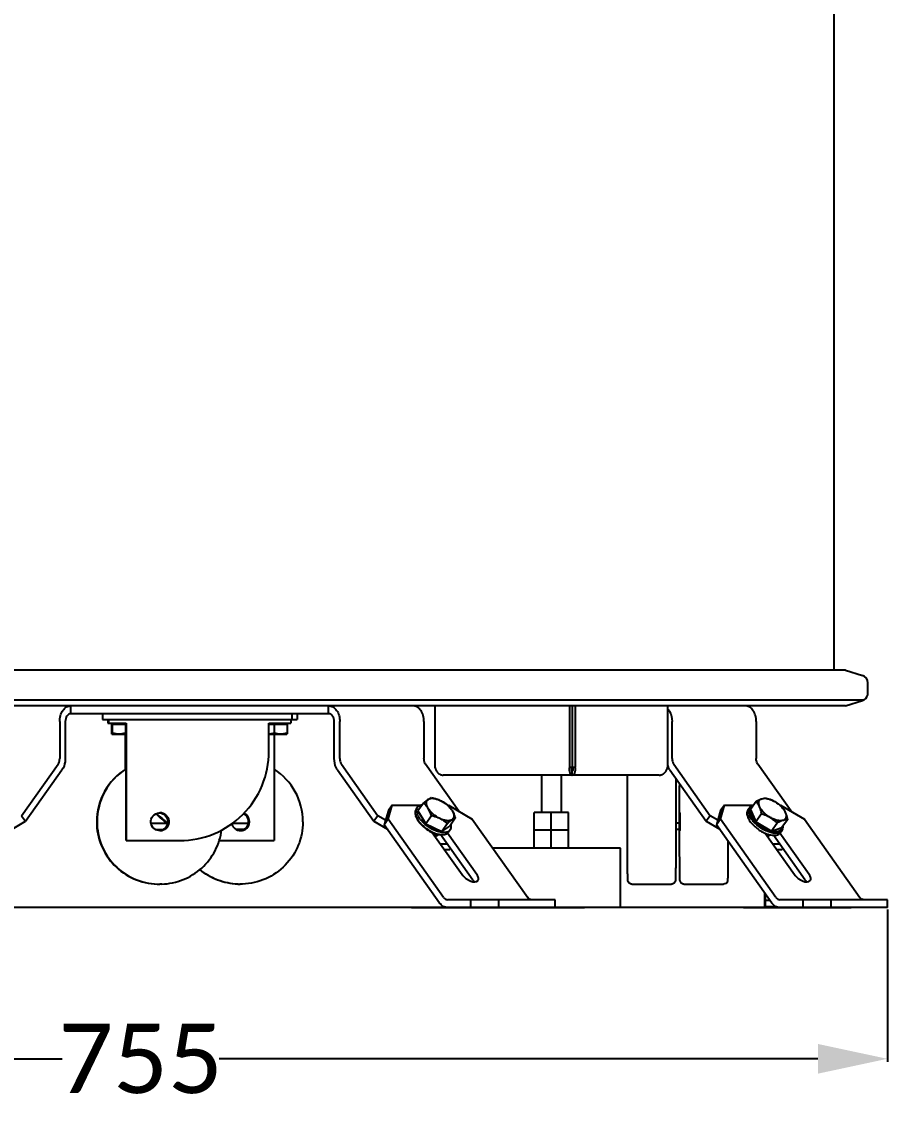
# Model space of a CAD drawing. Header units: millimetres. Extents: x 7589 to 12925, y 625 to 5429.
# Drawn here: x 12038 to 12475, y 2265 to 2811 of the extents above; entities that cross this region are included whole.
import ezdxf

# ---------------------------------------------------------------- set-up
doc = ezdxf.new("R2010")
doc.units = ezdxf.units.MM
doc.header["$LTSCALE"] = 307.34
doc.header["$PDMODE"] = 3
doc.header["$PDSIZE"] = 8
doc.layers.get('0').update_dxf_attribs({"linetype": 'CONTINUOUS'})
doc.layers.get('Defpoints').update_dxf_attribs({"linetype": 'CONTINUOUS'})
doc.styles.get("Standard").update_dxf_attribs({"font": 'calibri.ttf'})
doc.dimstyles.get("Standard").update_dxf_attribs({"dimtxt": 35, "dimasz": 35, "dimexe": 1.5, "dimexo": 1, "dimtad": 1, "dimdsep": 46, "dimtxsty": 'Standard', "dimblk": '_FILLED', "dimblk1": '_FILLED', "dimblk2": '_FILLED', "dimcen": 0.09, "dimazin": 2, "dimtol": 1, "dimtp": 0.01, "dimtm": 0.01, "dimtfac": 1, "dimtofl": 0, "dimtmove": 0, "dimatfit": 3, "dimldrblk": '_FILLED', "dimfxl": 1, "dimtolj": 1, "dimarcsym": 0})

# ---------------------------------------------------------------- blocks, each defined once
blk = doc.blocks.new('_FILLED')
at = {"color": 0, "linetype": 'ByBlock'}
blk.add_solid([(0, 0), (-1, 0.214), (-1, -0.214)], dxfattribs=at)
blk = doc.blocks.new('*D73')
at = {"color": 0, "lineweight": -2}
for p, q in [((11721.66, 2363.25), (11721.66, 2286.5)), ((12474.93, 2363.25), (12474.93, 2286.5)), ((11756.66, 2288), (12058.7, 2288)), ((12439.93, 2288), (12137.89, 2288))]:
    blk.add_line(p, q, dxfattribs=at)
at = {"layer": 'Defpoints', "color": 0}
for p in [(11721.66, 2364.25), (12474.93, 2364.25), (12474.93, 2288)]:
    blk.add_point(p, dxfattribs=at)
at = {"color": 0, "linetype": 'ByBlock', "lineweight": -2, "xscale": 35, "yscale": 35, "zscale": 35, "rotation": 180}
blk.add_blockref('_FILLED', (11721.66, 2288), dxfattribs=at)
at = {"color": 0, "linetype": 'ByBlock', "lineweight": -2, "xscale": 35, "yscale": 35, "zscale": 35}
blk.add_blockref('_FILLED', (12474.93, 2288), dxfattribs=at)
at = {"color": 0, "insert": (12098.3, 2288), "char_height": 35, "attachment_point": 5}
blk.add_mtext('\\A1;\\A1;755', dxfattribs=at)

msp = doc.modelspace()

# ---------------------------------------------------------------- linework, layer by layer
at = {"color": 0, "linetype": 'Continuous'}
for p, q in [((12448.16213, 2484.06186), (12448.16213, 3145.52202)), ((12453.74687, 2484.06186), (11804.2292, 2484.06186)), ((12453.74687, 2484.06186), (12462.33162, 2481.43724)), ((12465.16213, 2472.57186), (12465.16213, 2477.61202)), ((11796.28572, 2469.09194), (12463.16213, 2469.09194)), ((12453.74687, 2466.12202), (12462.33162, 2468.74664)), ((12453.74687, 2466.12202), (11803.66322, 2466.12202)), ((12063.16213, 2462.09194), (12063.16213, 2466.09194)), ((12193.16213, 2462.09194), (12193.16213, 2466.09194)), ((12246.74394, 2466.12202), (12246.74394, 2435.09194)), ((12314.62619, 2466.12202), (12314.62619, 2435.09194)), ((12316.0404, 2466.12202), (12316.0404, 2435.09194)), ((12317.45462, 2466.12202), (12317.45462, 2435.09194)), ((12364.12366, 2466.12202), (12364.12366, 2435.09194)), ((12057.50528, 2458.09194), (12057.50528, 2439.40565)), ((12060.3337, 2458.09194), (12060.3337, 2439.40565)), ((12193.16213, 2462.09194), (12063.16213, 2462.09194)), ((12079.11334, 2462.09194), (12079.11334, 2459.09194)), ((12079.1134, 2459.09194), (12177.21092, 2459.09194)), ((12081.85964, 2459.09194), (12081.85964, 2457.29194)), ((12082.16384, 2459.09194), (12082.16384, 2457.29194)), ((12174.16213, 2459.09194), (12174.16213, 2457.29194)), ((12174.51691, 2462.09194), (12174.51691, 2459.09194)), ((12177.21092, 2462.09194), (12177.21092, 2459.09194)), ((12195.99056, 2439.40565), (12195.99056, 2458.09194)), ((12198.81898, 2439.40565), (12198.81898, 2458.09194)), ((12241.24539, 2458.09194), (12241.24539, 2439.40565)), ((12366.39258, 2439.40565), (12366.39258, 2458.09194)), ((12408.81898, 2458.09194), (12408.81898, 2439.40565)), ((12081.85964, 2457.29194), (12091.00386, 2457.29194)), ((12091.00386, 2456.69194), (12083.85964, 2456.69194)), ((12083.85964, 2451.85884), (12083.85964, 2456.69194)), ((12084.16384, 2451.85884), (12084.16384, 2456.69194)), ((12084.54464, 2457.29194), (12084.54464, 2456.69194)), ((12084.84884, 2457.29194), (12084.84884, 2456.69194)), ((12090.66384, 2456.69194), (12090.66384, 2452.43931)), ((12091.02219, 2457.29194), (12091.02414, 2398.09194)), ((12163.02055, 2457.29194), (12174.16213, 2457.29194)), ((12163.02101, 2443.09194), (12163.02055, 2457.29194)), ((12172.16213, 2456.69194), (12163.02057, 2456.69194)), ((12165.66213, 2456.69194), (12165.66213, 2452.43931)), ((12171.47713, 2457.29194), (12171.47713, 2456.69194)), ((12172.16213, 2456.69194), (12172.16213, 2451.85882)), ((12083.88704, 2451.84194), (12083.85792, 2451.85875)), ((12083.88875, 2451.84194), (12083.85964, 2451.85875)), ((12083.88875, 2451.84194), (12091.00386, 2451.84194)), ((12084.19296, 2451.84194), (12084.16384, 2451.85875)), ((12090.60976, 2451.84194), (12090.60976, 2434.0004)), ((12090.63004, 2451.84194), (12090.63004, 2434.01395)), ((12091.00386, 2398.09194), (12091.00386, 2451.84194)), ((12163.02073, 2451.84194), (12172.13301, 2451.84194)), ((12165.7145, 2451.84194), (12165.7145, 2398.09194)), ((12172.13301, 2451.84194), (12172.16213, 2451.85875)), ((12038.3337, 2410.6361), (12056.67685, 2436.57722)), ((12199.64741, 2436.57722), (12217.99056, 2410.6361)), ((12258.79013, 2412.93679), (12242.07382, 2436.57722)), ((12367.221, 2436.57722), (12385.56415, 2410.6361)), ((12426.36372, 2412.93679), (12409.64741, 2436.57722)), ((12040.3337, 2407.80767), (12058.67685, 2433.7488)), ((12197.64741, 2433.7488), (12215.99056, 2407.80767)), ((12359.88102, 2431.09194), (12250.98658, 2431.09194)), ((12300.4338, 2431.09194), (12300.4338, 2412.25215)), ((12310.4338, 2431.09194), (12310.4338, 2412.25215)), ((12314.62619, 2435.09194), (12317.45462, 2435.09194)), ((12316.0404, 2431.09194), (12316.0404, 2433.09194)), ((12365.221, 2433.7488), (12383.56415, 2407.80767)), ((12223.19215, 2408.93679), (12225.26322, 2416.00785)), ((12225.26322, 2416.00785), (12223.26322, 2413.17943)), ((12225.26322, 2416.00785), (12239.43333, 2416.00785)), ((12238.03879, 2414.99539), (12237.28879, 2413.93473)), ((12241.04655, 2417.03393), (12238.20382, 2413.0137)), ((12253.00513, 2416.00785), (12253.54749, 2416.00785)), ((12253.54749, 2416.00785), (12265.61856, 2408.93679)), ((12390.76574, 2408.93679), (12392.83681, 2416.00785)), ((12392.83681, 2416.00785), (12390.83681, 2413.17943)), ((12392.83681, 2416.00785), (12407.42878, 2416.00785)), ((12404.61239, 2413.58117), (12405.36239, 2414.64183)), ((12408.73265, 2417.85181), (12405.88991, 2413.83157)), ((12420.56579, 2416.00785), (12421.12108, 2416.00785)), ((12421.12108, 2416.00785), (12433.19215, 2408.93679)), ((12038.3337, 2410.6361), (12040.3337, 2407.80767)), ((12217.99056, 2410.6361), (12215.99056, 2407.80767)), ((12221.85522, 2408.37223), (12217.99056, 2410.6361)), ((12223.26322, 2413.17943), (12221.19215, 2406.10836)), ((12223.19215, 2408.93679), (12221.19215, 2406.10836)), ((12251.13211, 2369.42372), (12223.19215, 2408.93679)), ((12237.28709, 2410.04684), (12237.12043, 2410.51825)), ((12238.20382, 2413.0137), (12242.17702, 2406.51164)), ((12245.01975, 2410.53188), (12242.17702, 2406.51164)), ((12257.04643, 2409.4503), (12254.2037, 2405.43007)), ((12265.61856, 2408.93679), (12293.55851, 2369.42372)), ((12314.09405, 2412.25215), (12296.77355, 2412.25215)), ((12296.77355, 2394.25215), (12296.77355, 2412.25215)), ((12305.4338, 2394.25215), (12305.4338, 2412.25215)), ((12314.09405, 2394.25215), (12314.09405, 2412.25215)), ((12385.56415, 2410.6361), (12383.56415, 2407.80767)), ((12389.42882, 2408.37223), (12385.56415, 2410.6361)), ((12390.83681, 2413.17943), (12388.76574, 2406.10836)), ((12390.76574, 2408.93679), (12388.76574, 2406.10836)), ((12418.7057, 2369.42372), (12390.76574, 2408.93679)), ((12405.88991, 2413.83157), (12408.67552, 2407.51885)), ((12411.51826, 2411.53909), (12408.67552, 2407.51885)), ((12424.50753, 2408.63243), (12421.66479, 2404.61219)), ((12433.19215, 2408.93679), (12461.13211, 2369.42372)), ((12033.50528, 2403.80767), (12040.3337, 2407.80767)), ((12076.16413, 2407.60354), (12076.16413, 2407.58034)), ((12076.16489, 2407.60354), (12076.16413, 2407.59194)), ((12076.16413, 2407.59194), (12076.16489, 2407.58034)), ((12111.86585, 2406.7508), (12103.61964, 2406.74644)), ((12105.7371, 2403.74756), (12109.89966, 2403.74976)), ((12152.7076, 2406.77237), (12144.48419, 2406.76803)), ((12146.39417, 2403.76904), (12150.62496, 2403.77127)), ((12215.99056, 2407.80767), (12222.81898, 2403.80767)), ((12249.13211, 2366.59529), (12221.19215, 2406.10836)), ((12242.17702, 2406.51164), (12250.17696, 2402.71983)), ((12253.01969, 2406.74006), (12250.17696, 2402.71983)), ((12250.17696, 2402.71983), (12254.2037, 2405.43007)), ((12254.36873, 2403.44838), (12253.61873, 2402.38772)), ((12314.09405, 2403.25215), (12296.77355, 2403.25215)), ((12368.25142, 2403.88624), (12370.15324, 2403.88725)), ((12370.15186, 2406.88725), (12368.25356, 2406.88624)), ((12383.56415, 2407.80767), (12390.39258, 2403.80767)), ((12416.7057, 2366.59529), (12388.76574, 2406.10836)), ((12408.67552, 2407.51885), (12416.56296, 2402.90916)), ((12419.4057, 2406.9294), (12416.56296, 2402.90916)), ((12416.56296, 2402.90916), (12421.66479, 2404.61219)), ((12420.94232, 2402.03417), (12421.69232, 2403.09483)), ((12091.00386, 2398.09194), (12118.02353, 2398.09194)), ((12138.71511, 2398.09194), (12165.7145, 2398.09194)), ((12245.43719, 2402.22755), (12260.49145, 2380.93761)), ((12246.95638, 2401.62599), (12246.40947, 2400.85254)), ((12265.91607, 2378.10919), (12249.65405, 2401.10715)), ((12249.95376, 2401.09016), (12250.45376, 2401.09016)), ((12267.91607, 2380.93761), (12253.10899, 2401.87799)), ((12413.31548, 2401.79664), (12428.06504, 2380.93761)), ((12414.36183, 2401.3882), (12413.98306, 2400.85254)), ((12433.48966, 2378.10919), (12417.4796, 2400.75084)), ((12435.48966, 2380.93761), (12420.74015, 2401.79658)), ((12249.49145, 2396.49396), (12252.91607, 2396.49396)), ((12251.49145, 2393.66553), (12254.27483, 2393.66553)), ((12254.59545, 2394.11896), (12254.27483, 2393.66553)), ((12340.4338, 2394.25215), (12276.00217, 2394.25215)), ((12340.4338, 2364.25215), (12340.4338, 2394.25215)), ((12417.06504, 2396.49396), (12420.48966, 2396.49396)), ((12419.06504, 2393.66553), (12421.84842, 2393.66553)), ((12422.16904, 2394.11896), (12421.84842, 2393.66553)), ((12106.82298, 2376.1084), (12107.84123, 2376.09194)), ((12107.66346, 2376.09194), (12107.81978, 2376.09198)), ((12107.81978, 2376.09229), (12107.79866, 2376.09194)), ((12107.84123, 2376.09194), (12107.97643, 2376.09194)), ((12109.01024, 2376.10891), (12107.97643, 2376.09194)), ((12147.49179, 2376.10891), (12148.5256, 2376.09194)), ((12148.50448, 2376.09198), (12148.34783, 2376.09194)), ((12148.50448, 2376.09229), (12148.48303, 2376.09194)), ((12148.6608, 2376.09194), (12148.5256, 2376.09194)), ((12149.67905, 2376.1084), (12148.6608, 2376.09194)), ((12346.05422, 2376.09194), (12366.05376, 2376.09194)), ((12372.35092, 2376.09194), (12392.35046, 2376.09194)), ((12413.22638, 2364.91027), (12413.22289, 2371.52074)), ((12413.33097, 2364.91023), (12413.32755, 2371.37272)), ((12413.50528, 2364.91016), (12413.50199, 2371.12602)), ((12307.3575, 2368.25215), (12253.13211, 2368.25215)), ((12264.9311, 2364.25215), (12264.9311, 2368.25215)), ((12279.07323, 2364.25215), (12279.07323, 2368.25215)), ((12307.3575, 2364.25215), (12307.3575, 2368.25215)), ((12413.50369, 2367.91032), (12413.22481, 2367.91027)), ((12413.22638, 2364.91027), (12413.33097, 2364.91033)), ((12413.22639, 2364.91027), (12413.77904, 2364.9103)), ((12415.77511, 2367.91135), (12413.50371, 2367.91016)), ((12413.50529, 2364.91016), (12418.47259, 2364.91277)), ((12474.9311, 2368.25215), (12420.7057, 2368.25215)), ((12432.50469, 2364.25215), (12432.50469, 2368.25215)), ((12446.64683, 2364.25215), (12446.64683, 2368.25215)), ((12474.9311, 2364.25215), (12474.9311, 2368.25215)), ((12234.86314, 2364.25215), (12322.16483, 2364.25215)), ((12402.43673, 2364.25215), (12456.66213, 2364.25215))]:
    msp.add_line(p, q, dxfattribs=at)
at = {"color": 0}
msp.add_line((12474.9311, 2364.25215), (11721.66213, 2364.25215), dxfattribs=at)
at = {"color": 0, "linetype": 'Continuous'}
for centre, radius, start, end in [((12461.16213, 2477.61202), 4, 0, 73), ((12461.16213, 2472.57186), 4, 287, 298.2801151), ((12461.16213, 2472.57186), 4, 300.3060716, 0), ((12088.45114, 2466.20629), 14.51247, 251.5556324, 252.8122452), ((12095.23751, 2466.15064), 14.45403, 251.5529336, 252.9630874), ((12373.15299, 2439.00892), 9.5378, 198.0303972, 202.1967703), ((12107.66425, 2407.59206), 31.50012, 121.9908394, 179.9791046), ((12107.84202, 2407.59205), 31.50012, 122.3802785, 180.0001991), ((12148.66, 2407.59204), 31.50013, 359.9998132, 57.1456589), ((12252.71979, 2436.43753), 6.12548, 192.6897035, 201.4065336), ((12252.61144, 2436.39558), 6.00929, 201.4112211, 204.7296553), ((12252.45643, 2436.32205), 5.83773, 204.7106252, 210.5315518), ((12252.23061, 2436.1904), 5.57634, 210.5450884, 214.8752299), ((12251.99335, 2436.02319), 5.28609, 214.8588185, 220.3884197), ((12251.74159, 2435.81019), 4.95632, 220.3988055, 225.6544971), ((12251.52253, 2435.58535), 4.6424, 225.6483587, 231.2540072), ((12251.32951, 2435.34534), 4.3344, 231.2582706, 237.625671), ((12251.18549, 2435.11941), 4.06648, 237.6349451, 243.2520779), ((12251.07759, 2434.90461), 3.8261, 243.2473291, 251.2713827), ((12251.01757, 2434.7339), 3.64515, 251.3033059, 256.3144088), ((12250.99074, 2434.62288), 3.53094, 256.3111417, 269.9324566), ((12359.87686, 2434.62288), 3.53094, 270.0675431, 283.6888584), ((12359.85003, 2434.7339), 3.64515, 283.6855916, 288.6966917), ((12359.79001, 2434.90461), 3.8261, 288.7286149, 296.752671), ((12359.68211, 2435.11941), 4.06648, 296.7479222, 302.3650536), ((12359.53809, 2435.34534), 4.3344, 302.3743276, 308.7417297), ((12359.34507, 2435.58535), 4.6424, 308.7459932, 314.3516416), ((12359.12601, 2435.81019), 4.95632, 314.3455032, 319.6011948), ((12358.87425, 2436.02319), 5.28609, 319.6115806, 325.1411803), ((12358.63699, 2436.1904), 5.57634, 325.124769, 329.4549118), ((12358.41117, 2436.32205), 5.83773, 329.4684483, 335.28937), ((12358.25616, 2436.39558), 6.00929, 335.27034, 338.5887792), ((12358.14781, 2436.43753), 6.12548, 338.5934665, 347.3102963), ((12138.37036, 2443.14774), 45.07375, 224.3293423, 234.1428374), ((12138.74031, 2443.14252), 45.06731, 224.1584227, 233.6102651), ((12138.7604, 2443.14227), 45.067, 224.1491609, 233.5813862), ((12107.62782, 2407.57802), 4.51396, 85.007457, 85.2588162), ((12107.64907, 2407.58468), 4.50727, 85.2687483, 85.5204434), ((12107.64988, 2407.59197), 4.49995, 274.7310899, 85.2714323), ((12107.8121, 2407.59195), 4.49998, 359.9999339, 87.3330334), ((12107.82762, 2407.59194), 4.49998, 272.4739344, 87.52897), ((12107.98985, 2407.59193), 4.5, 0.0001793, 89.5792624), ((12108.00336, 2407.59194), 4.5, 270.2544909, 89.7492148), ((12148.69446, 2407.59196), 4.50002, 270.2568838, 69.2097608), ((12148.71474, 2407.59196), 4.50002, 270.0018253, 69.4231141), ((12414.76856, 2414.29334), 11.14236, 210.794653, 211.7266871), ((12107.62783, 2407.60589), 4.514, 274.741364, 274.9964889), ((12107.64908, 2407.59872), 4.50678, 274.478625, 274.7340848), ((12107.81081, 2407.60294), 4.51102, 272.6813963, 282.0031466), ((12107.81566, 2407.57641), 4.48406, 282.0130874, 282.7391046), ((12148.31896, 2407.6059), 4.514, 274.7413641, 274.9985783), ((12148.33344, 2407.59894), 4.50701, 274.5644716, 274.8220352), ((12148.33425, 2407.59191), 4.49995, 274.8191686, 0.0003464), ((12148.49519, 2407.60283), 4.51091, 272.7689336, 282.0033084), ((12148.512, 2407.59194), 4.49998, 272.5616722, 0.0000527), ((12148.67422, 2407.59196), 4.5, 270.5119441, 359.9997691), ((12148.50003, 2407.57641), 4.48406, 282.0130873, 282.7391046), ((12138.71523, 2443.00415), 44.91221, 269.0380042, 269.9998467), ((12107.66306, 2407.59809), 31.50612, 268.1486527, 268.4718818), ((12107.66336, 2407.61115), 31.51918, 268.4719678, 270.0001651), ((12148.34746, 2407.59859), 31.50662, 268.1203269, 268.4435487), ((12148.34776, 2407.61156), 31.51959, 268.4436362, 270.0001209)]:
    msp.add_arc(centre, radius, start, end, dxfattribs=at)
for centre, major_axis, start_param, end_param in [((12118.02204, 2443.09194), (-20.86872, 39.86893), -3.623794064, -2.052997737), ((12138.30222, 2443.09194), (20.86872, 39.86893), -3.456469687, -3.284567398), ((12148.30082, 2407.59194), (2.08687, 3.98689), 3.715376952, 6.331540613)]:
    msp.add_ellipse(centre, major_axis=major_axis, ratio=0.999959905, start_param=start_param, end_param=end_param, dxfattribs=at)
msp.add_ellipse((12108.02344, 2407.59194), major_axis=(-2.08687, 3.98689), ratio=0.999959905, dxfattribs=at)
for points, knots in [([(12057.50528, 2458.09194), (12057.50528, 2459.12251), (12057.7747, 2461.12239), (12058.95868, 2463.7409), (12060.80238, 2465.6051), (12062.4125, 2466.09194), (12063.16213, 2466.09194)], [0, 0, 0, 0, 0.28798093, 0.555342842, 0.79052438, 1, 1, 1, 1]), ([(12193.16213, 2466.09194), (12193.91176, 2466.09194), (12195.52188, 2465.6051), (12197.36558, 2463.7409), (12198.54956, 2461.12239), (12198.81898, 2459.12251), (12198.81898, 2458.09194)], [0, 0, 0, 0, 0.20947562, 0.444657158, 0.71201907, 1, 1, 1, 1]), ([(12241.24539, 2458.09194), (12241.24539, 2459.12251), (12240.97596, 2461.12239), (12239.79199, 2463.7409), (12237.94828, 2465.6051), (12236.33817, 2466.09194), (12235.58854, 2466.09194)], [0, 0, 0, 0, 0.28798093, 0.555342842, 0.79052438, 1, 1, 1, 1]), ([(12364.13336, 2464.48814), (12364.49612, 2464.10284), (12365.85779, 2462.23902), (12366.39258, 2459.85449), (12366.39258, 2458.09194)], [0, 0, 0, 0, 0.230914828, 1, 1, 1, 1]), ([(12408.81898, 2458.09194), (12408.81898, 2459.12251), (12408.54956, 2461.12239), (12407.36558, 2463.7409), (12405.52188, 2465.6051), (12403.91176, 2466.09194), (12403.16213, 2466.09194)], [0, 0, 0, 0, 0.28798093, 0.555342842, 0.79052438, 1, 1, 1, 1]), ([(12063.16213, 2462.09194), (12062.7873, 2462.09194), (12061.98179, 2461.84781), (12060.69854, 2460.55194), (12060.3337, 2459.07435), (12060.3337, 2458.09194)], [0, 0, 0, 0, 0.210812753, 0.447473479, 1, 1, 1, 1]), ([(12195.99056, 2458.09194), (12195.99056, 2459.07435), (12195.62572, 2460.55194), (12194.34247, 2461.84781), (12193.53696, 2462.09194), (12193.16213, 2462.09194)], [0, 0, 0, 0, 0.552526394, 0.789187159, 1, 1, 1, 1]), ([(12084.16384, 2452.43931), (12084.68954, 2452.26408), (12085.75803, 2451.97088), (12087.41384, 2451.80302), (12089.06968, 2451.97079), (12090.13815, 2452.26408), (12090.66384, 2452.43931)], [0, 0, 0, 0, 0.250932945, 0.500000088, 0.749066614, 1, 1, 1, 1]), ([(12163.02108, 2451.88072), (12163.24502, 2451.89679), (12164.14159, 2451.99633), (12165.02009, 2452.2253), (12165.66213, 2452.43931)], [0, 0, 0, 0, 0.24910036, 1, 1, 1, 1]), ([(12165.66213, 2452.43931), (12166.18782, 2452.26408), (12167.25632, 2451.97092), (12168.91213, 2451.80294), (12170.56796, 2451.97087), (12171.63644, 2452.26408), (12172.16213, 2452.43931)], [0, 0, 0, 0, 0.250932799, 0.50000022, 0.749067023, 1, 1, 1, 1]), ([(12056.67685, 2436.57722), (12056.81169, 2436.76791), (12057.30659, 2437.6312), (12057.50528, 2438.64799), (12057.50528, 2439.40565)], [0, 0, 0, 0, 0.235616553, 1, 1, 1, 1]), ([(12060.3337, 2439.40565), (12060.3337, 2438.8843), (12060.19862, 2436.9096), (12059.51965, 2434.9407), (12058.67685, 2433.7488)], [0, 0, 0, 0, 0.263157032, 1, 1, 1, 1]), ([(12197.64741, 2433.7488), (12197.37774, 2434.13017), (12196.38791, 2435.85673), (12195.99056, 2437.89033), (12195.99056, 2439.40565)], [0, 0, 0, 0, 0.235616236, 1, 1, 1, 1]), ([(12198.81898, 2439.40565), (12198.81898, 2439.14498), (12198.88654, 2438.15763), (12199.22601, 2437.17318), (12199.64741, 2436.57722)], [0, 0, 0, 0, 0.263156404, 1, 1, 1, 1]), ([(12242.07382, 2436.57722), (12241.93898, 2436.76791), (12241.44408, 2437.6312), (12241.24539, 2438.64799), (12241.24539, 2439.40565)], [0, 0, 0, 0, 0.235616553, 1, 1, 1, 1]), ([(12366.39258, 2439.40565), (12366.39258, 2439.14498), (12366.46014, 2438.15763), (12366.7996, 2437.17318), (12367.221, 2436.57722)], [0, 0, 0, 0, 0.263156404, 1, 1, 1, 1]), ([(12409.64741, 2436.57722), (12409.51257, 2436.76791), (12409.01767, 2437.6312), (12408.81898, 2438.64799), (12408.81898, 2439.40565)], [0, 0, 0, 0, 0.235616553, 1, 1, 1, 1]), ([(12314.62619, 2435.09194), (12314.51369, 2434.59211), (12314.41805, 2433.62918), (12314.65108, 2432.3365), (12315.17482, 2431.38898), (12315.7771, 2431.09194), (12316.0404, 2431.09194)], [0, 0, 0, 0, 0.328092399, 0.610579611, 0.831384972, 1, 1, 1, 1]), ([(12316.0404, 2433.09194), (12315.95985, 2433.09194), (12315.78073, 2433.30722), (12315.72793, 2433.74168), (12315.77396, 2434.38399), (12315.9304, 2434.84757), (12316.0404, 2435.09194)], [0, 0, 0, 0, 0.112807192, 0.321078905, 0.624703854, 1, 1, 1, 1]), ([(12316.0404, 2435.09194), (12316.15041, 2434.84757), (12316.30685, 2434.38399), (12316.35287, 2433.74168), (12316.30007, 2433.30722), (12316.12095, 2433.09194), (12316.0404, 2433.09194)], [0, 0, 0, 0, 0.37529615, 0.678921099, 0.88719281, 1, 1, 1, 1]), ([(12316.0404, 2431.09194), (12316.3037, 2431.09194), (12316.90598, 2431.38898), (12317.42972, 2432.3365), (12317.66275, 2433.62918), (12317.56712, 2434.59211), (12317.45462, 2435.09194)], [0, 0, 0, 0, 0.168615032, 0.389420395, 0.671907607, 1, 1, 1, 1]), ([(12343.85479, 2407.59194), (12343.85479, 2409.83806), (12343.86183, 2417.6739), (12343.88392, 2425.50982), (12343.93365, 2431.09933)], [0, 0, 0, 0, 0.28664704, 1, 1, 1, 1]), ([(12368.18686, 2429.56731), (12368.1984, 2428.03732), (12368.2411, 2420.71227), (12368.25319, 2413.38708), (12368.25319, 2407.59194)], [0, 0, 0, 0, 0.208873093, 1, 1, 1, 1]), ([(12370.15149, 2407.59194), (12370.15149, 2409.31827), (12370.15547, 2415.69768), (12370.17233, 2422.0771), (12370.19912, 2426.7301)], [0, 0, 0, 0, 0.270609515, 1, 1, 1, 1]), ([(12243.41719, 2418.8943), (12243.57638, 2419.00145), (12244.09934, 2419.33614), (12244.66236, 2419.61836), (12245.0733, 2419.74417)], [0, 0, 0, 0, 0.308680259, 1, 1, 1, 1]), ([(12243.41719, 2418.8943), (12244.13376, 2419.3766), (12245.70654, 2419.50812), (12247.71405, 2419.07384), (12248.85123, 2418.62809), (12249.43053, 2418.35351)], [0, 0, 0, 0, 0.416558448, 0.690830754, 1, 1, 1, 1]), ([(12245.0733, 2419.74417), (12245.45177, 2419.66688), (12246.94046, 2419.33202), (12248.40021, 2418.84187), (12249.43053, 2418.35351)], [0, 0, 0, 0, 0.253054328, 1, 1, 1, 1]), ([(12411.64083, 2419.20857), (12412.02931, 2419.33825), (12412.75285, 2419.52795), (12413.50085, 2419.571), (12413.83448, 2419.55484)], [0, 0, 0, 0, 0.550792627, 1, 1, 1, 1]), ([(12411.64083, 2419.20857), (12412.06443, 2419.34997), (12413.06075, 2419.46703), (12414.04124, 2419.33154), (12414.56495, 2419.21434)], [0, 0, 0, 0, 0.454194797, 1, 1, 1, 1]), ([(12413.83448, 2419.55484), (12414.20913, 2419.44415), (12415.6917, 2418.97329), (12417.12931, 2418.34328), (12418.13546, 2417.75524)], [0, 0, 0, 0, 0.251059388, 1, 1, 1, 1]), ([(12237.28879, 2413.93473), (12237.13958, 2413.7237), (12236.89949, 2413.23571), (12236.76136, 2412.39783), (12236.83336, 2411.46982), (12237.0062, 2410.84134), (12237.12043, 2410.51825)], [0, 0, 0, 0, 0.218603404, 0.451694575, 0.71014421, 1, 1, 1, 1]), ([(12253.69279, 2402.79214), (12253.09408, 2402.38706), (12251.88836, 2402.10192), (12250.22681, 2402.17706), (12248.75584, 2402.46752), (12247.20514, 2402.98258), (12245.06106, 2403.9591), (12242.52949, 2405.58973), (12240.35008, 2407.61782), (12238.97738, 2409.38815), (12238.2157, 2410.67489), (12237.71755, 2411.91698), (12237.50152, 2413.07989), (12237.58452, 2414.13155), (12237.85901, 2414.74109), (12238.03871, 2414.99527)], [0, 0, 0, 0, 0.093407329, 0.150874742, 0.215437521, 0.286175917, 0.361651532, 0.519363883, 0.673044657, 0.743736307, 0.808241539, 0.86564704, 0.915821245, 0.959775631, 1, 1, 1, 1]), ([(12238.03871, 2414.99527), (12238.08357, 2415.05871), (12238.27731, 2415.30749), (12238.51813, 2415.51861), (12238.71473, 2415.65163)], [0, 0, 0, 0, 0.246599431, 1, 1, 1, 1]), ([(12238.71473, 2415.65163), (12238.83361, 2415.73206), (12239.37503, 2416.04231), (12239.99548, 2416.19596), (12240.47076, 2416.25175)], [0, 0, 0, 0, 0.230728984, 1, 1, 1, 1]), ([(12241.04655, 2417.03393), (12241.45922, 2417.38777), (12242.23055, 2418.03196), (12243.03452, 2418.63674), (12243.41719, 2418.8943)], [0, 0, 0, 0, 0.540956568, 1, 1, 1, 1]), ([(12243.39042, 2414.28816), (12243.06612, 2414.81887), (12242.35132, 2415.79987), (12241.488, 2416.6499), (12241.04655, 2417.03393)], [0, 0, 0, 0, 0.515264753, 1, 1, 1, 1]), ([(12243.39042, 2414.28816), (12243.11337, 2414.74154), (12242.67452, 2415.61716), (12242.47304, 2416.58984), (12242.47561, 2417.03118)], [0, 0, 0, 0, 0.546255409, 1, 1, 1, 1]), ([(12242.47561, 2417.03118), (12242.47775, 2417.40026), (12242.61722, 2418.13836), (12243.12705, 2418.69902), (12243.41719, 2418.8943)], [0, 0, 0, 0, 0.513453896, 1, 1, 1, 1]), ([(12245.01975, 2410.53188), (12244.91336, 2410.86993), (12244.47909, 2412.16471), (12243.91814, 2413.42455), (12243.39042, 2414.28816)], [0, 0, 0, 0, 0.25935239, 1, 1, 1, 1]), ([(12249.37699, 2409.14122), (12248.13221, 2409.73122), (12246.39409, 2410.87358), (12244.4889, 2412.73649), (12243.70988, 2413.76537), (12243.39042, 2414.28816)], [0, 0, 0, 0, 0.51782166, 0.769695578, 1, 1, 1, 1]), ([(12249.43053, 2418.35351), (12250.0976, 2418.03734), (12251.36867, 2417.31113), (12252.52558, 2416.41875), (12253.07324, 2415.95236)], [0, 0, 0, 0, 0.506471972, 1, 1, 1, 1]), ([(12249.43053, 2418.35351), (12250.67531, 2417.76351), (12252.41343, 2416.62115), (12254.31862, 2414.75824), (12255.09765, 2413.72936), (12255.4171, 2413.20658)], [0, 0, 0, 0, 0.51782166, 0.769695578, 1, 1, 1, 1]), ([(12253.07324, 2415.95236), (12253.51467, 2415.56833), (12254.378, 2414.7183), (12255.09279, 2413.7373), (12255.4171, 2413.20658)], [0, 0, 0, 0, 0.484725298, 1, 1, 1, 1]), ([(12411.68763, 2404.09386), (12410.49638, 2404.82805), (12408.84423, 2406.09804), (12407.02172, 2408.06016), (12405.95975, 2409.54234), (12405.22397, 2410.99788), (12404.84676, 2412.37309), (12404.85518, 2413.62296), (12405.15531, 2414.34898), (12405.36239, 2414.64183)], [0, 0, 0, 0, 0.314771697, 0.463989993, 0.601378891, 0.723568335, 0.82906346, 0.919318957, 1, 1, 1, 1]), ([(12405.36239, 2414.64183), (12405.56845, 2414.93321), (12406.14822, 2415.45575), (12406.87263, 2415.71916), (12407.26158, 2415.80757)], [0, 0, 0, 0, 0.472219253, 1, 1, 1, 1]), ([(12415.29186, 2403.11684), (12414.45154, 2403.40805), (12412.78127, 2404.16855), (12410.47228, 2405.67216), (12408.43412, 2407.46833), (12406.83809, 2409.40483), (12405.93503, 2411.09148), (12405.58813, 2412.37496), (12405.52112, 2413.22678), (12405.64022, 2413.99874), (12405.95075, 2414.66949), (12406.44575, 2415.21266), (12406.86765, 2415.46766), (12407.09491, 2415.57148)], [0, 0, 0, 0, 0.150816578, 0.309533595, 0.465796685, 0.609645173, 0.73331087, 0.786506404, 0.834120304, 0.877183448, 0.917532219, 0.957628707, 1, 1, 1, 1]), ([(12408.73265, 2417.85181), (12409.23205, 2418.1303), (12410.17897, 2418.63115), (12411.16752, 2419.05058), (12411.64083, 2419.20857)], [0, 0, 0, 0, 0.534003785, 1, 1, 1, 1]), ([(12410.48272, 2415.2007), (12410.25878, 2415.70818), (12409.74812, 2416.64784), (12409.07873, 2417.47984), (12408.73265, 2417.85181)], [0, 0, 0, 0, 0.521938422, 1, 1, 1, 1]), ([(12410.48272, 2415.2007), (12410.29113, 2415.63487), (12410.01783, 2416.46828), (12410.04162, 2417.54531), (12410.33469, 2418.23799), (12410.78588, 2418.81427), (12411.28771, 2419.0907), (12411.64083, 2419.20857)], [0, 0, 0, 0, 0.298378996, 0.544684067, 0.656182903, 0.765934852, 1, 1, 1, 1]), ([(12411.51826, 2411.53909), (12411.45994, 2411.86832), (12411.21645, 2413.11373), (12410.8604, 2414.3448), (12410.48272, 2415.2007)], [0, 0, 0, 0, 0.263297209, 1, 1, 1, 1]), ([(12415.81924, 2409.73949), (12414.63109, 2410.43389), (12413.0087, 2411.68059), (12411.33101, 2413.64493), (12410.71029, 2414.68496), (12410.48272, 2415.2007)], [0, 0, 0, 0, 0.533958182, 0.781280853, 1, 1, 1, 1]), ([(12414.56495, 2419.21434), (12415.16695, 2419.07963), (12416.39838, 2418.67437), (12417.55483, 2418.09459), (12418.13546, 2417.75524)], [0, 0, 0, 0, 0.478425219, 1, 1, 1, 1]), ([(12418.13546, 2417.75524), (12418.79744, 2417.36836), (12420.05494, 2416.50024), (12421.18557, 2415.47668), (12421.72192, 2414.94515)], [0, 0, 0, 0, 0.503818985, 1, 1, 1, 1]), ([(12418.13546, 2417.75524), (12419.32362, 2417.06085), (12420.946, 2415.81414), (12422.6237, 2413.8498), (12423.24441, 2412.80977), (12423.47199, 2412.29404)], [0, 0, 0, 0, 0.533958182, 0.781280853, 1, 1, 1, 1]), ([(12421.72192, 2414.94515), (12422.06799, 2414.57319), (12422.73739, 2413.7412), (12423.24805, 2412.80153), (12423.47199, 2412.29404)], [0, 0, 0, 0, 0.478051595, 1, 1, 1, 1]), ([(12108.02058, 2412.07305), (12109.09868, 2411.97399), (12111.25694, 2410.92835), (12112.10657, 2408.68561), (12112.10924, 2407.60306)], [0, 0, 0, 0, 0.500019555, 1, 1, 1, 1]), ([(12112.12952, 2407.58083), (12112.13221, 2408.66997), (12111.28245, 2410.93167), (12109.10578, 2411.98007), (12108.02065, 2412.07486)], [0, 0, 0, 0, 0.499972931, 1, 1, 1, 1]), ([(12152.82066, 2407.58083), (12152.82274, 2408.42646), (12152.32862, 2410.15545), (12150.96622, 2411.3291), (12150.19767, 2411.68182)], [0, 0, 0, 0, 0.500003591, 1, 1, 1, 1]), ([(12150.20193, 2411.68604), (12150.97116, 2411.33518), (12152.33595, 2410.16485), (12152.8342, 2408.43744), (12152.8342, 2407.59194)], [0, 0, 0, 0, 0.499992937, 1, 1, 1, 1]), ([(12152.99645, 2407.59194), (12152.99645, 2408.45853), (12152.47174, 2410.23107), (12151.04187, 2411.40278), (12150.24321, 2411.73909)], [0, 0, 0, 0, 0.500004172, 1, 1, 1, 1]), ([(12150.2475, 2411.7438), (12151.04885, 2411.40892), (12152.48478, 2410.23719), (12153.01198, 2408.46048), (12153.01198, 2407.59194)], [0, 0, 0, 0, 0.499991596, 1, 1, 1, 1]), ([(12153.17422, 2407.59194), (12153.17422, 2408.48158), (12152.6197, 2410.30363), (12151.11737, 2411.47432), (12150.2868, 2411.79307)], [0, 0, 0, 0, 0.500004979, 1, 1, 1, 1]), ([(12237.12043, 2410.51825), (12237.13374, 2410.48059), (12237.18924, 2410.32775), (12237.24982, 2410.17676), (12237.29806, 2410.06399)], [0, 0, 0, 0, 0.245656925, 1, 1, 1, 1]), ([(12237.28702, 2410.04707), (12237.56111, 2409.27167), (12238.4508, 2407.69376), (12240.32879, 2405.56987), (12242.69793, 2403.66419), (12244.50195, 2402.63816), (12245.43773, 2402.21477)], [0, 0, 0, 0, 0.213642579, 0.463875398, 0.733184078, 1, 1, 1, 1]), ([(12237.29806, 2410.06399), (12237.61765, 2409.3168), (12238.53462, 2407.81316), (12240.37568, 2405.77531), (12242.64612, 2403.93428), (12244.35921, 2402.91935), (12245.24865, 2402.48603)], [0, 0, 0, 0, 0.218162424, 0.467888001, 0.734399251, 1, 1, 1, 1]), ([(12249.37699, 2409.14122), (12249.03649, 2409.30261), (12247.63158, 2409.90421), (12246.1466, 2410.30173), (12245.01975, 2410.53188)], [0, 0, 0, 0, 0.246778588, 1, 1, 1, 1]), ([(12253.01969, 2406.74006), (12252.47205, 2407.20645), (12251.31514, 2408.09883), (12250.04407, 2408.82504), (12249.37699, 2409.14122)], [0, 0, 0, 0, 0.493518123, 1, 1, 1, 1]), ([(12255.39033, 2408.60043), (12254.67376, 2408.11813), (12253.10098, 2407.98662), (12251.09347, 2408.4209), (12249.95629, 2408.86664), (12249.37699, 2409.14122)], [0, 0, 0, 0, 0.416558448, 0.690830754, 1, 1, 1, 1]), ([(12255.39033, 2408.60043), (12255.00766, 2408.34287), (12254.2037, 2407.73809), (12253.43237, 2407.0939), (12253.01969, 2406.74006)], [0, 0, 0, 0, 0.459033823, 1, 1, 1, 1]), ([(12256.33191, 2410.46356), (12256.32977, 2410.09448), (12256.1903, 2409.35637), (12255.68048, 2408.79572), (12255.39033, 2408.60043)], [0, 0, 0, 0, 0.513453896, 1, 1, 1, 1]), ([(12257.04643, 2409.4503), (12256.92907, 2409.41437), (12256.34346, 2409.20256), (12255.80434, 2408.87908), (12255.39033, 2408.60043)], [0, 0, 0, 0, 0.19739738, 1, 1, 1, 1]), ([(12255.4171, 2413.20658), (12255.58807, 2412.9268), (12256.25212, 2411.7303), (12256.7345, 2410.44143), (12257.04643, 2409.4503)], [0, 0, 0, 0, 0.239863717, 1, 1, 1, 1]), ([(12255.4171, 2413.20658), (12255.69415, 2412.7532), (12256.133, 2411.87758), (12256.33448, 2410.90489), (12256.33191, 2410.46356)], [0, 0, 0, 0, 0.546255409, 1, 1, 1, 1]), ([(12370.35096, 2412.09193), (12370.34366, 2412.0919), (12370.35441, 2412.04589), (12370.3396, 2411.99766), (12370.34386, 2411.88142), (12370.33813, 2411.73716), (12370.33666, 2411.54741), (12370.33253, 2411.22298), (12370.32903, 2410.73301), (12370.32526, 2410.06004), (12370.3226, 2409.29193), (12370.32091, 2408.4586), (12370.32054, 2407.88455), (12370.32054, 2407.59194)], [0, 0, 0, 0, 0.00486779, 0.019276337, 0.043131517, 0.076193713, 0.118151207, 0.168603907, 0.292953553, 0.444480196, 0.617336375, 0.804945083, 1, 1, 1, 1]), ([(12370.38138, 2407.59194), (12370.38138, 2407.88455), (12370.38101, 2408.45861), (12370.37932, 2409.29194), (12370.37666, 2410.06005), (12370.3729, 2410.73302), (12370.36939, 2411.223), (12370.36526, 2411.54743), (12370.36379, 2411.73719), (12370.35807, 2411.88142), (12370.36233, 2411.99772), (12370.34752, 2412.04584), (12370.35826, 2412.09195), (12370.35096, 2412.09193)], [0, 0, 0, 0, 0.1950576, 0.382665037, 0.555521976, 0.707049031, 0.831400269, 0.881854464, 0.923811615, 0.956874162, 0.980727772, 0.995134804, 1, 1, 1, 1]), ([(12404.61248, 2413.58129), (12404.4063, 2413.28975), (12404.10689, 2412.56778), (12404.09558, 2411.32456), (12404.4667, 2409.95672), (12404.92087, 2409.05255), (12405.19719, 2408.58886)], [0, 0, 0, 0, 0.202638091, 0.429139605, 0.693687292, 1, 1, 1, 1]), ([(12415.81924, 2409.73949), (12415.48466, 2409.93503), (12414.11148, 2410.67068), (12412.6393, 2411.2079), (12411.51826, 2411.53909)], [0, 0, 0, 0, 0.248983308, 1, 1, 1, 1]), ([(12419.4057, 2406.9294), (12418.86936, 2407.46092), (12417.73873, 2408.48447), (12416.48123, 2409.3526), (12415.81924, 2409.73949)], [0, 0, 0, 0, 0.496171125, 1, 1, 1, 1]), ([(12419.38976, 2408.28039), (12418.78776, 2408.4151), (12417.55632, 2408.82036), (12416.39988, 2409.40015), (12415.81924, 2409.73949)], [0, 0, 0, 0, 0.478425219, 1, 1, 1, 1]), ([(12423.47199, 2412.29404), (12423.66358, 2411.85986), (12423.93688, 2411.02645), (12423.91308, 2409.94942), (12423.62001, 2409.25675), (12423.16882, 2408.68047), (12422.667, 2408.40404), (12422.31388, 2408.28616)], [0, 0, 0, 0, 0.298378996, 0.544684067, 0.656182903, 0.765934852, 1, 1, 1, 1]), ([(12424.50753, 2408.63243), (12424.17391, 2408.64859), (12423.4259, 2408.60554), (12422.70237, 2408.41584), (12422.31388, 2408.28616)], [0, 0, 0, 0, 0.449197209, 1, 1, 1, 1]), ([(12423.47199, 2412.29404), (12423.59275, 2412.02037), (12424.055, 2410.83556), (12424.33812, 2409.58874), (12424.50753, 2408.63243)], [0, 0, 0, 0, 0.235471783, 1, 1, 1, 1]), ([(12076.16413, 2407.58034), (12076.16561, 2403.56771), (12077.73939, 2395.45878), (12084.47533, 2385.13332), (12094.58007, 2378.07033), (12102.63461, 2376.2383), (12106.64521, 2376.10843)], [0, 0, 0, 0, 0.250000096, 0.499998838, 0.749995467, 1, 1, 1, 1]), ([(12076.3419, 2407.59194), (12076.3419, 2403.57836), (12077.91346, 2395.4669), (12084.64869, 2385.13733), (12094.75496, 2378.07118), (12102.81143, 2376.23833), (12106.82298, 2376.10843)], [0, 0, 0, 0, 0.249999969, 0.499998755, 0.749995426, 1, 1, 1, 1]), ([(12112.10924, 2407.60306), (12112.11192, 2406.51711), (12111.26761, 2404.26257), (12109.10236, 2403.2103), (12108.02085, 2403.11086)], [0, 0, 0, 0, 0.499973073, 1, 1, 1, 1]), ([(12108.02097, 2403.10905), (12109.10259, 2403.20361), (12111.27191, 2404.24551), (12112.12684, 2406.49517), (12112.12952, 2407.58083)], [0, 0, 0, 0, 0.500019732, 1, 1, 1, 1]), ([(12108.80445, 2403.20272), (12109.77229, 2403.42153), (12111.6127, 2404.55465), (12112.31208, 2406.59963), (12112.31208, 2407.59194)], [0, 0, 0, 0, 0.49998869, 1, 1, 1, 1]), ([(12108.98299, 2403.2029), (12109.95067, 2403.42185), (12111.79066, 2404.55504), (12112.48985, 2406.59976), (12112.48985, 2407.59194)], [0, 0, 0, 0, 0.499988692, 1, 1, 1, 1]), ([(12109.01024, 2376.10894), (12112.68205, 2376.22966), (12120.0471, 2377.78353), (12129.56639, 2383.76613), (12136.4545, 2392.65195), (12138.72449, 2399.82867), (12139.20502, 2403.47081)], [0, 0, 0, 0, 0.250005361, 0.500002043, 0.750000136, 1, 1, 1, 1]), ([(12144.31331, 2406.65647), (12144.52144, 2405.67692), (12145.64843, 2403.80527), (12147.71345, 2403.09194), (12148.71489, 2403.09194)], [0, 0, 0, 0, 0.499994273, 1, 1, 1, 1]), ([(12148.71227, 2403.10906), (12149.79386, 2403.20366), (12151.96309, 2404.24559), (12152.81797, 2406.49519), (12152.82066, 2407.58083)], [0, 0, 0, 0, 0.500019731, 1, 1, 1, 1]), ([(12149.48882, 2403.20272), (12150.45666, 2403.42153), (12152.29707, 2404.55465), (12152.99645, 2406.59963), (12152.99645, 2407.59194)], [0, 0, 0, 0, 0.49998869, 1, 1, 1, 1]), ([(12180.16013, 2407.59194), (12180.16013, 2403.57836), (12178.58857, 2395.4669), (12171.85334, 2385.13733), (12161.74707, 2378.07118), (12153.6906, 2376.23833), (12149.67905, 2376.10843)], [0, 0, 0, 0, 0.249999969, 0.499998755, 0.749995426, 1, 1, 1, 1]), ([(12254.36881, 2403.44849), (12254.32396, 2403.38505), (12254.13021, 2403.13627), (12253.88939, 2402.92515), (12253.69279, 2402.79214)], [0, 0, 0, 0, 0.246599431, 1, 1, 1, 1]), ([(12254.73906, 2406.1755), (12254.85203, 2405.68374), (12254.92267, 2404.93672), (12254.69869, 2404.01453), (12254.49211, 2403.6229), (12254.36881, 2403.44849)], [0, 0, 0, 0, 0.535819685, 0.773182646, 1, 1, 1, 1]), ([(12346.05422, 2376.09194), (12345.56369, 2376.09194), (12344.63137, 2376.45552), (12344.0789, 2377.47246), (12344.02628, 2378.26599), (12344.00469, 2378.94322), (12343.98559, 2379.82074), (12343.96724, 2380.97721), (12343.94957, 2382.4094), (12343.93291, 2384.10461), (12343.91114, 2386.83951), (12343.88877, 2390.76524), (12343.86944, 2395.96477), (12343.85748, 2401.65342), (12343.85479, 2405.58427), (12343.85479, 2407.59194)], [0, 0, 0, 0, 0.045153925, 0.082521781, 0.099730723, 0.118114411, 0.144939497, 0.180506751, 0.224590108, 0.276782314, 0.336561762, 0.476349658, 0.63815844, 0.815190289, 1, 1, 1, 1]), ([(12368.25319, 2407.59194), (12368.25319, 2405.58398), (12368.2505, 2401.6526), (12368.23854, 2395.96342), (12368.2192, 2390.76364), (12368.19683, 2386.8379), (12368.17506, 2384.10304), (12368.1584, 2382.40793), (12368.14072, 2380.97587), (12368.12238, 2379.8196), (12368.10324, 2378.9423), (12368.08173, 2378.26508), (12368.02868, 2377.47176), (12367.4761, 2376.45531), (12366.54418, 2376.09194), (12366.05376, 2376.09194)], [0, 0, 0, 0, 0.184836568, 0.361889706, 0.523700216, 0.663488237, 0.723266319, 0.77545596, 0.819535138, 0.855096513, 0.881914003, 0.900289861, 0.917514596, 0.954855841, 1, 1, 1, 1]), ([(12372.35092, 2376.09194), (12371.86039, 2376.09194), (12370.92807, 2376.45552), (12370.3756, 2377.47246), (12370.32297, 2378.26599), (12370.30139, 2378.94322), (12370.28229, 2379.82074), (12370.26393, 2380.97721), (12370.24626, 2382.4094), (12370.2296, 2384.10461), (12370.20784, 2386.83951), (12370.18547, 2390.76524), (12370.16614, 2395.96477), (12370.15418, 2401.65342), (12370.15149, 2405.58427), (12370.15149, 2407.59194)], [0, 0, 0, 0, 0.045153925, 0.082521781, 0.099730723, 0.118114411, 0.144939497, 0.180506751, 0.224590108, 0.276782314, 0.336561762, 0.476349658, 0.63815844, 0.815190289, 1, 1, 1, 1]), ([(12370.32054, 2407.59194), (12370.32054, 2407.29933), (12370.32091, 2406.72528), (12370.3226, 2405.89194), (12370.32526, 2405.12383), (12370.32903, 2404.45086), (12370.33253, 2403.96089), (12370.33666, 2403.63645), (12370.33813, 2403.44669), (12370.34386, 2403.30246), (12370.3396, 2403.18616), (12370.3544, 2403.13805), (12370.34366, 2403.09193), (12370.35096, 2403.09196)], [0, 0, 0, 0, 0.1950576, 0.382665037, 0.555521976, 0.707049031, 0.831400269, 0.881854464, 0.923811615, 0.956874162, 0.980727772, 0.995134804, 1, 1, 1, 1]), ([(12370.35096, 2403.09196), (12370.35826, 2403.09198), (12370.34752, 2403.13799), (12370.36233, 2403.18622), (12370.35807, 2403.30247), (12370.36379, 2403.44672), (12370.36526, 2403.63647), (12370.36939, 2403.96091), (12370.3729, 2404.45088), (12370.37666, 2405.12384), (12370.37932, 2405.89195), (12370.38101, 2406.72528), (12370.38138, 2407.29933), (12370.38138, 2407.59194)], [0, 0, 0, 0, 0.00486779, 0.019276337, 0.043131517, 0.076193713, 0.118151207, 0.168603907, 0.292953553, 0.444480196, 0.617336375, 0.804945083, 1, 1, 1, 1]), ([(12405.29124, 2408.43393), (12405.71919, 2407.74167), (12406.76798, 2406.38489), (12408.67723, 2404.57434), (12410.88211, 2402.99448), (12412.4935, 2402.14496), (12413.31595, 2401.79145)], [0, 0, 0, 0, 0.231316566, 0.484397967, 0.74556186, 1, 1, 1, 1]), ([(12415.12157, 2402.44197), (12414.8331, 2402.54194), (12413.64476, 2402.99597), (12412.51027, 2403.58685), (12411.68763, 2404.09386)], [0, 0, 0, 0, 0.24008544, 1, 1, 1, 1]), ([(12421.69231, 2403.09483), (12421.5658, 2402.91593), (12421.25611, 2402.58272), (12420.66274, 2402.20348), (12419.95069, 2401.94321), (12418.80786, 2401.74829), (12417.14842, 2401.84643), (12415.8189, 2402.20032), (12415.12157, 2402.44197)], [0, 0, 0, 0, 0.093588529, 0.191736392, 0.298141226, 0.415234741, 0.684777724, 1, 1, 1, 1]), ([(12421.99206, 2405.04684), (12421.96813, 2404.7695), (12421.85109, 2404.23066), (12421.42436, 2403.5224), (12420.77278, 2402.98784), (12419.93319, 2402.64283), (12418.93506, 2402.48501), (12417.34691, 2402.52357), (12416.11782, 2402.83061), (12415.29186, 2403.11684)], [0, 0, 0, 0, 0.1035147, 0.201501556, 0.301783792, 0.411468805, 0.535193163, 0.674937983, 1, 1, 1, 1]), ([(12422.31388, 2408.28616), (12421.89027, 2408.14476), (12420.89396, 2408.0277), (12419.91347, 2408.1632), (12419.38976, 2408.28039)], [0, 0, 0, 0, 0.454194797, 1, 1, 1, 1]), ([(12422.31388, 2408.28616), (12421.84058, 2408.12817), (12420.85203, 2407.70874), (12419.90511, 2407.2079), (12419.4057, 2406.9294)], [0, 0, 0, 0, 0.465986569, 1, 1, 1, 1]), ([(12422.15742, 2405.2817), (12422.20454, 2404.88416), (12422.19891, 2404.11072), (12421.899, 2403.38712), (12421.69231, 2403.09483)], [0, 0, 0, 0, 0.527919373, 1, 1, 1, 1]), ([(12245.24865, 2402.48603), (12246.03642, 2402.10224), (12247.56917, 2401.48719), (12249.19595, 2401.15617), (12249.96264, 2401.10644)], [0, 0, 0, 0, 0.532832995, 1, 1, 1, 1]), ([(12245.43773, 2402.21477), (12246.20086, 2401.8695), (12247.67256, 2401.33214), (12249.23161, 2401.09019), (12249.95352, 2401.09016)], [0, 0, 0, 0, 0.537093473, 1, 1, 1, 1]), ([(12246.73586, 2400.39214), (12246.92745, 2400.40471), (12247.58313, 2400.48896), (12248.23771, 2400.83999), (12248.51099, 2401.22647)], [0, 0, 0, 0, 0.288571347, 1, 1, 1, 1]), ([(12246.94892, 2401.59474), (12246.98539, 2401.49907), (12247.10861, 2401.1409), (12247.18197, 2400.76299), (12247.19029, 2400.4865)], [0, 0, 0, 0, 0.270149099, 1, 1, 1, 1]), ([(12249.96264, 2401.10644), (12250.00422, 2401.10375), (12250.16777, 2401.0944), (12250.33162, 2401.09016), (12250.45376, 2401.09016)], [0, 0, 0, 0, 0.254393182, 1, 1, 1, 1]), ([(12250.45376, 2401.09016), (12250.69697, 2401.09015), (12251.55632, 2401.13303), (12252.42924, 2401.38402), (12252.94279, 2401.73148)], [0, 0, 0, 0, 0.281733578, 1, 1, 1, 1]), ([(12252.94279, 2401.73148), (12253.00954, 2401.77664), (12253.26297, 2401.96384), (12253.4834, 2402.19633), (12253.61873, 2402.38772)], [0, 0, 0, 0, 0.25584366, 1, 1, 1, 1]), ([(12394.53887, 2397.92267), (12394.53542, 2396.44987), (12394.52714, 2393.63011), (12394.50976, 2389.62494), (12394.48834, 2386.09995), (12394.46675, 2383.5062), (12394.4471, 2381.73942), (12394.43275, 2380.66612), (12394.41758, 2379.76982), (12394.40288, 2379.05297), (12394.3853, 2378.50594), (12394.36529, 2377.94426), (12394.22583, 2377.18145), (12393.53638, 2376.33456), (12392.74531, 2376.09194), (12392.35046, 2376.09194)], [0, 0, 0, 0, 0.192616223, 0.368776713, 0.523810547, 0.653631561, 0.708005723, 0.754887464, 0.794014461, 0.82523823, 0.848668353, 0.86556496, 0.898833204, 0.948359879, 1, 1, 1, 1]), ([(12413.31595, 2401.79145), (12413.40408, 2401.75357), (12413.75222, 2401.60748), (12414.10548, 2401.47353), (12414.37157, 2401.38131)], [0, 0, 0, 0, 0.254081242, 1, 1, 1, 1]), ([(12414.31089, 2400.3923), (12414.46634, 2400.40258), (12415.01262, 2400.46883), (12415.55732, 2400.69339), (12415.84993, 2400.96107)], [0, 0, 0, 0, 0.282045123, 1, 1, 1, 1]), ([(12414.37157, 2401.38131), (12414.51228, 2401.33255), (12415.0588, 2401.1525), (12415.61685, 2401.00648), (12416.03501, 2400.92253)], [0, 0, 0, 0, 0.258794738, 1, 1, 1, 1]), ([(12414.62119, 2401.30653), (12414.64363, 2401.23236), (12414.71988, 2400.95129), (12414.76181, 2400.65983), (12414.76478, 2400.44605)], [0, 0, 0, 0, 0.266038404, 1, 1, 1, 1]), ([(12416.03501, 2400.92253), (12416.56483, 2400.81617), (12417.56973, 2400.68871), (12418.98461, 2400.79414), (12420.15432, 2401.21901), (12420.73587, 2401.74228), (12420.94222, 2402.03405)], [0, 0, 0, 0, 0.30634764, 0.570915694, 0.797405677, 1, 1, 1, 1]), ([(12147.31402, 2376.10894), (12143.84419, 2376.22302), (12136.8939, 2377.61604), (12130.78559, 2381.2128), (12128.12408, 2383.44175)], [0, 0, 0, 0, 0.500008945, 1, 1, 1, 1]), ([(12147.49179, 2376.10894), (12144.00251, 2376.22366), (12137.01289, 2377.63126), (12130.8792, 2381.26647), (12128.21121, 2383.51796)], [0, 0, 0, 0, 0.500008929, 1, 1, 1, 1]), ([(12260.49145, 2380.93761), (12261.01325, 2380.19967), (12262.01306, 2379.21958), (12263.57099, 2378.20266), (12265.4166, 2377.29357), (12267.78291, 2376.90725), (12268.49007, 2377.90617)], [0, 0, 0, 0, 0.29536743, 0.450897654, 0.600019227, 1, 1, 1, 1]), ([(12265.91607, 2378.10919), (12265.9653, 2378.03957), (12266.14841, 2377.76989), (12266.31094, 2377.48579), (12266.41417, 2377.26832)], [0, 0, 0, 0, 0.261545693, 1, 1, 1, 1]), ([(12268.49007, 2377.90617), (12268.61308, 2378.07992), (12268.78118, 2378.52526), (12268.73513, 2379.28611), (12268.43987, 2380.11731), (12268.1121, 2380.66039), (12267.91607, 2380.93761)], [0, 0, 0, 0, 0.195781278, 0.420119423, 0.687756425, 1, 1, 1, 1]), ([(12428.06504, 2380.93761), (12428.58684, 2380.19967), (12429.58665, 2379.21958), (12431.14459, 2378.20266), (12432.9902, 2377.29357), (12435.35651, 2376.90725), (12436.06367, 2377.90617)], [0, 0, 0, 0, 0.29536743, 0.450897654, 0.600019227, 1, 1, 1, 1]), ([(12433.48966, 2378.10919), (12433.53889, 2378.03957), (12433.722, 2377.76989), (12433.88454, 2377.48579), (12433.98776, 2377.26832)], [0, 0, 0, 0, 0.261545693, 1, 1, 1, 1]), ([(12436.06367, 2377.90617), (12436.18667, 2378.07992), (12436.35478, 2378.52526), (12436.30872, 2379.28611), (12436.01346, 2380.11731), (12435.68569, 2380.66039), (12435.48966, 2380.93761)], [0, 0, 0, 0, 0.195781278, 0.420119423, 0.687756425, 1, 1, 1, 1]), ([(12253.13211, 2364.25215), (12252.38251, 2364.25215), (12250.77371, 2364.73677), (12249.61803, 2365.90809), (12249.13211, 2366.59529)], [0, 0, 0, 0, 0.471076711, 1, 1, 1, 1]), ([(12251.13211, 2369.42372), (12251.37507, 2369.08012), (12251.95291, 2368.49446), (12252.75731, 2368.25215), (12253.13211, 2368.25215)], [0, 0, 0, 0, 0.528923289, 1, 1, 1, 1]), ([(12295.55851, 2368.25215), (12295.18371, 2368.25215), (12294.37932, 2368.49446), (12293.80148, 2369.08012), (12293.55851, 2369.42372)], [0, 0, 0, 0, 0.471076711, 1, 1, 1, 1]), ([(12420.7057, 2364.25215), (12419.9561, 2364.25215), (12418.3473, 2364.73677), (12417.19163, 2365.90809), (12416.7057, 2366.59529)], [0, 0, 0, 0, 0.471076711, 1, 1, 1, 1]), ([(12418.7057, 2369.42372), (12418.94866, 2369.08012), (12419.5265, 2368.49446), (12420.3309, 2368.25215), (12420.7057, 2368.25215)], [0, 0, 0, 0, 0.528923289, 1, 1, 1, 1]), ([(12463.13211, 2368.25215), (12462.75731, 2368.25215), (12461.95291, 2368.49446), (12461.37507, 2369.08012), (12461.13211, 2369.42372)], [0, 0, 0, 0, 0.471076711, 1, 1, 1, 1])]:
    msp.add_open_spline(points, degree=3, knots=knots, dxfattribs=at)
msp.add_open_spline([(12365.221, 2433.7488), (12364.85823, 2434.26184), (12364.55965, 2434.82397), (12364.32202, 2435.40565)], degree=3, dxfattribs=at)

# ---------------------------------------------------------------- dimensions: what is measured, and where the dimension line sits
dim = msp.add_linear_dim(base=(12474.9311, 2288), p1=(11721.66213, 2364.25215), p2=(12474.9311, 2364.25215), text='\\A1;755', dimstyle='Standard', override={"dimtad": 0, "dimtih": 1, "dimtoh": 1, "dimdec": 4, "dimzin": 0, "dimtxsty": 'Standard', "dimcen": 50.292, "dimadec": 0, "dimazin": 0, "dimtdec": 4, "dimtzin": 0})
dim.commit()
dim.dimension.update_dxf_attribs({"geometry": '*D73', "text_midpoint": (12098.29661, 2288)})

doc.saveas('drawing.dxf')
